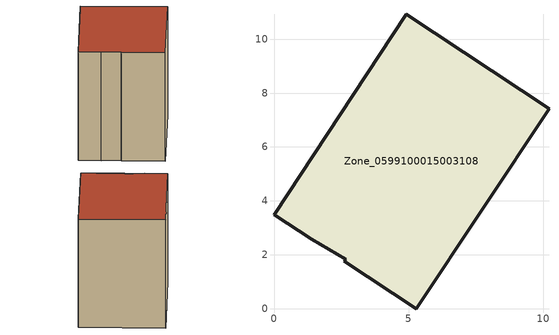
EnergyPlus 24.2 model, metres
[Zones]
Zone_0599100015003108
 floor ground (C_G): 4.9,10.92 10.21,7.42 5.29,0 2.61,1.76 2.65,1.83 1.4,2.57 0,3.49 z0.87
 wall outside (C_F): 10.21,7.42 4.9,10.92 0,3.49 1.4,2.57 2.65,1.83 2.61,1.76 5.29,0 10.21,7.42 z0.87:9.36
 roof outside (C_R): 1.4,2.57 2.65,1.83 2.61,1.76 5.29,0 10.21,7.42 4.9,10.92 0,3.49 z9.36
[BUILDING]
Pand.0599100015003108: North Axis=0; Terrain=City; Loads Convergence Tolerance Value=0.04; Temperature Convergence Tolerance Value=0.4; Solar Distribution=FullExterior; Maximum Number of Warmup Days=25; Minimum Number of Warmup Days=1
[Site:Location]
Rotterdam.The.Hague.AP_ZH_NLD Design_Conditions: Latitude=51.96; Longitude=4.45; Time Zone=1; Elevation=-4.5
[SITE:GROUNDTEMPERATURE:BUILDINGSURFACE]
18, 18, 18, 18, 18, 18, 18, 18, 18, 18, 18, 18
[MATERIAL] Thermal Absorptance=0.9; Solar Absorptance=0.7; Visible Absorptance=0.7
Name | Roughness | Thickness | Conductivity | Density | Specific Heat
G.TC.1975-1991 | MediumSmooth | 0.15 | 0.288461 | 540 | 1210
F.TC.1975-1991 | Rough | 0.3 | 0.230769 | 1920 | 840
R.TC.1975-1991 | MediumRough | 0.2 | 0.153846 | 1500 | 1000
[CONSTRUCTION]
C_G: G.TC.1975-1991
C_F: F.TC.1975-1991
C_R: R.TC.1975-1991
[ZONE]
Zone_0599100015003108: Type=1; Multiplier=1; Ceiling Height=Autocalculate; Volume=Autocalculate; Floor Area=autocalculate; Part of Total Floor Area=Yes
[ZONEINFILTRATION:DESIGNFLOWRATE]
Infil_Zone_0599100015003108: Zone or ZoneList or Space or SpaceList=Zone_0599100015003108; Schedule=AlwaysOn; Design Flow Rate Calculation Method=Flow/Area; Flow Rate per Floor Area=0.003; Constant Term Coefficient=1; Temperature Term Coefficient=0; Velocity Term Coefficient=0; Velocity Squared Term Coefficient=0
[HVACTEMPLATE:ZONE:IDEALLOADSAIRSYSTEM]
Zone_0599100015003108: Maximum Heating Supply Air Temperature=50; Minimum Cooling Supply Air Temperature=13; Maximum Heating Supply Air Humidity Ratio=0.0156; Minimum Cooling Supply Air Humidity Ratio=0.0077; Heating Limit=NoLimit; Cooling Limit=NoLimit; Dehumidification Control Type=ConstantSensibleHeatRatio; Cooling Sensible Heat Ratio=0.7; Dehumidification Setpoint=60; Humidification Control Type=None; Humidification Setpoint=30; Outdoor Air Method=None; Outdoor Air Flow Rate per Person=0.00944; Outdoor Air Flow Rate per Zone Floor Area=0; Outdoor Air Flow Rate per Zone=0; Demand Controlled Ventilation Type=None; Outdoor Air Economizer Type=NoEconomizer; Heat Recovery Type=None; Sensible Heat Recovery Effectiveness=0.7; Latent Heat Recovery Effectiveness=0.65
[ZONECONTROL:THERMOSTAT]
ThermostatControl_Zone_0599100015003108: Zone or ZoneList=Zone_0599100015003108; Control Type Schedule=DualSetpointControlType; Control 1=Thermostat_Zone_0599100015003108; Temperature Difference Between Cutout And Setpoint=0
[THERMOSTATSETPOINT:DUALSETPOINT]
Thermostat_Zone_0599100015003108: Heating Setpoint Temperature Schedule=HeatingSetpoint_Zone_0599100015003108; Cooling Setpoint Temperature Schedule=CoolingSetpoint_Zone_0599100015003108
[SCHEDULE:COMPACT]
HeatingSetpoint_Zone_0599100015003108: Through: 12/31, For: AllDays, Until: 24:00, 21
CoolingSetpoint_Zone_0599100015003108: Through: 12/31, For: AllDays, Until: 24:00, 24
DualSetpointControlType: Through: 12/31, For: AllDays, Until: 24:00, 4
AlwaysOn: Through: 12/31, For: AllDays, Until: 24:00, 1
